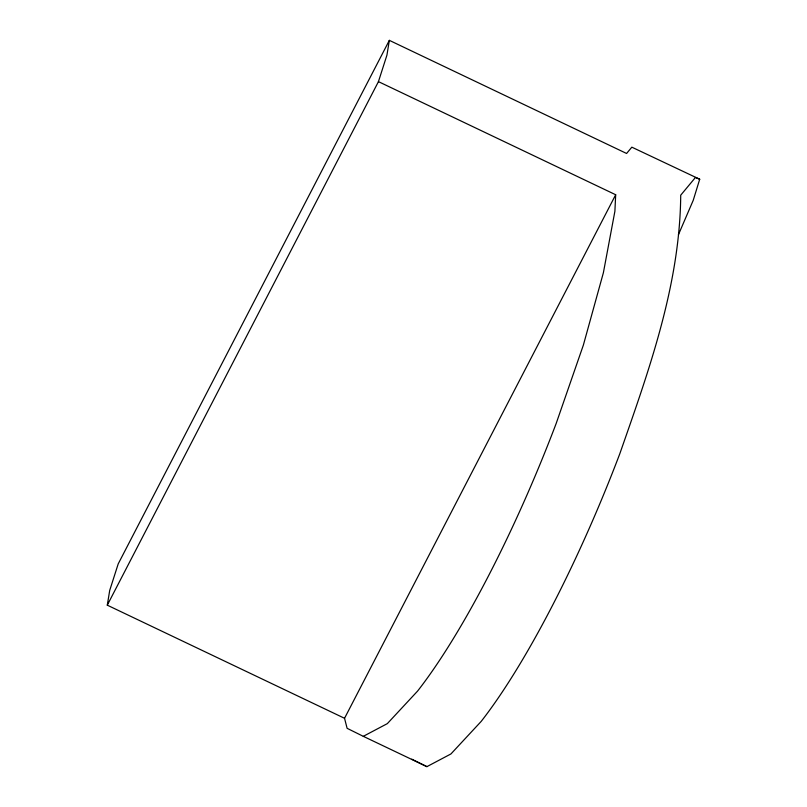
<?xml version="1.0" encoding="UTF-8"?>
<svg xmlns="http://www.w3.org/2000/svg" width="807" height="807" viewBox="0 0 807 807"><rect width="100%" height="100%" fill="white"/><g stroke="black" fill="none" stroke-linecap="round" stroke-linejoin="round"><path stroke-width="1.21" d="M615.68 194.749L614.894 211.273L603.384 272.756L583.36 345.124L556.184 423.443A323.688 67.808 -67.7 0 1 417.572 691.095L387.33 723.627L363.291 736.327L347.111 728.317L344.539 718.291L615.68 194.749L378.443 81.628L386.936 55.118L389.347 40.35L626.585 153.471L631.831 147.167L699.709 179.235L693.233 200.307L678.435 234.696M344.539 718.291L107.291 605.169L109.712 590.401L118.205 563.891L389.347 40.35M107.291 605.169L378.443 81.628M363.291 736.327L426.893 766.65L450.931 753.95L481.174 721.418A323.688 67.808 -67.7 0 0 619.796 453.776C648.959 370.282 679.988 284.689 680.715 195.193L695.432 177.49L699.709 179.235M411.792 759.175L426.893 766.65"/></g></svg>
